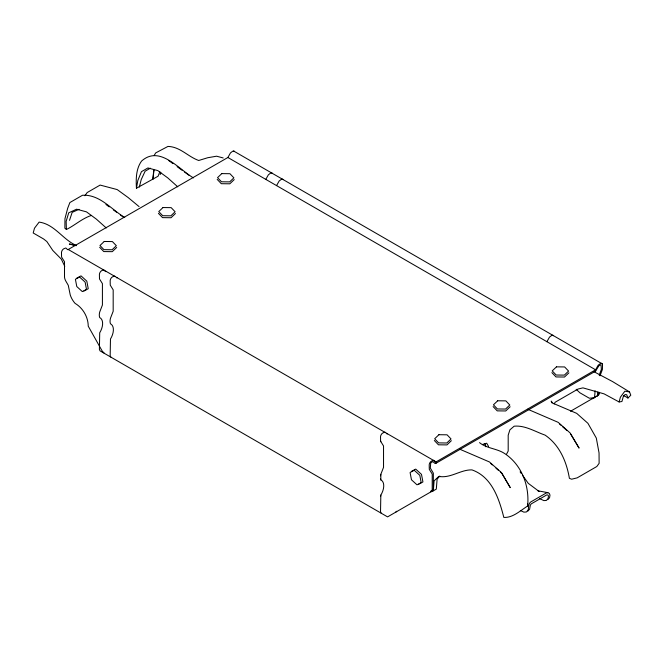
<?xml version="1.0" encoding="UTF-8"?>
<svg xmlns="http://www.w3.org/2000/svg" width="664" height="664" viewBox="0 0 664 664"><rect width="100%" height="100%" fill="white"/><g stroke="black" fill="none" stroke-linecap="round" stroke-linejoin="round"><path stroke-width="1" d="M430.679 491.086L433.293 490.854L434.098 480.885L438.779 476.42C450.723 478.536 460.509 469.556 471.979 469.896C491.949 476.935 499.062 498.755 503.827 517.422C512.915 517.928 520.369 510.566 527.614 506.034C529.656 485.899 521.771 464.825 504.515 453.437C496.855 448.407 486.413 448.466 479.524 442.614M595.11 390.772L594.546 397.761L589.325 398.226L579.904 392.789L576.186 389.287M597.558 396.018L597.882 392.026M153.774 169.976L152.878 179.23L153.998 170.291M159.858 171.669L158.09 176.226L136.444 188.244L137.822 180.525L141.449 171.677L147.906 167.95L157.833 170.607L167.809 177.935L177.761 186.833M381.186 513.189L380.522 511.728L380.829 495.095A12.566 7.254 -60 0 0 380.829 479.898L380.829 474.337L383.535 467.348L383.535 445.951L380.613 441.253L380.522 436.895A3.196 1.843 -60 0 1 382.788 432.986L384.854 432.173L385.701 432.604M380.522 475.822L380.829 474.337M380.522 496.572L380.829 495.095M139.324 187.057L141.225 179.587L145.117 171.212L150.371 168.183M554.166 403.961L555.162 402.235L578.078 389.013L582.959 387.867L604.099 393.868L619.114 401.961L620.4 397.172L624.874 391.187L629.514 391.909L630.8 395.213L627.97 398.026L623.654 395.545M69.513 220.348L72.16 212.355L79.066 209.318M160.173 174.549L160.837 172.623M599.235 375.185L601.376 369.308L601.02 364.818A3.619 2.083 -60 0 0 598.671 366.088L595.591 371.11L436.115 463.19L435.003 463.447L433.036 461.721A3.619 2.083 -60 0 0 430.695 463.157L430.33 468.062L433.343 473.175L433.343 488.289A6.391 3.693 60 0 1 432.023 491.219L387.577 516.882L100.065 350.882L99.401 349.413L99.708 332.788A12.566 7.254 -60 0 0 99.708 317.591A10.109 5.835 -60 0 1 99.708 312.03L102.414 305.042L102.414 283.636L99.492 278.938L99.401 274.589A3.196 1.843 -60 0 1 101.667 270.671L103.733 269.866L105.335 271.377M600.015 375.791L602.422 369.4L602.514 364.943A3.196 1.843 -60 0 0 600.248 363.64L598.181 365.217L595.591 369.806L436.115 461.878L435.136 461.795L433.526 460.276L431.459 461.09A3.196 1.843 -60 0 0 429.201 464.999L429.293 469.357L432.214 474.054L432.214 488.945A6.391 3.693 60 0 1 430.894 491.866M506.516 454.201L508.192 451.005L508.192 435.194L509.894 429.849L514.144 426.197C525 425.126 535.126 431.65 545.111 435.127C559.569 445.046 566.55 461.58 569.397 478.329L571.629 479.209L577.165 477.864L596.811 466.518L599.127 463.331L599.044 452.906L596.313 438.082L587.93 423.317L576.684 413.348L552.597 403.089L551.186 401.089L551.975 402.923M154.239 155.31L155.708 152.903L167.975 146.42C180.226 146.785 187.887 156.662 198.71 160.489L207.724 157.733L216.597 156.198L223.187 157.957M84.917 195.755L87.167 192.56L100.131 185.073L117.196 189.58L128.135 197.532L139.058 206.595M439.776 476.063L437.111 479.142L436.306 489.119L433.293 490.854M527.863 511.131L529.598 509.238L530.37 505.072L531.25 503.868L546.704 494.946L547.883 494.962L548.472 495.958L548.074 498.573L546.339 500.465L543.824 500.598L539.425 498.506M547.841 499.602L549.576 497.701L549.983 495.087L549.319 493.435L547.858 492.663L537.989 490.804L539.193 491.534M116.69 247.456L112.274 251.664L103.758 251.565L99.641 247.257M175.462 213.517L171.055 217.734L162.531 217.634L158.414 213.327M234.234 179.587L229.827 183.803L221.303 183.704L217.186 179.388M451.371 440.689L446.963 444.905L438.439 444.805L434.322 440.489M510.151 406.758L505.736 410.966L497.211 410.867L493.103 406.559M568.923 372.819L564.508 377.036L555.992 376.936L551.875 372.628M67.844 249.706L227.885 157.501L230.474 152.911L232.541 151.334A3.196 1.843 -60 0 1 234.5 151.508M265.799 179.388L268.38 174.806L270.456 173.221A3.196 1.843 -60 0 1 272.406 173.404M276.564 185.605L279.146 181.015L281.212 179.438A3.196 1.843 -60 0 1 283.171 179.612M546.92 341.703L549.501 337.113L551.576 335.536A3.196 1.843 -60 0 1 553.527 335.71M395.669 512.201L396.698 511.263M570.534 411.248L593.74 397.844M594.072 397.653L598.173 395.287A6.391 3.693 60 0 0 599.492 392.366M592.197 398.74L595.724 396.698M76.667 278.174L81.016 275.867L86.81 281.146L88.246 288.732L83.905 291.048M411.356 471.415L415.705 469.099L421.491 474.378L422.935 481.973L418.586 484.28M91.516 215.393C82.211 218.373 74.899 225.328 66.408 229.495L64.873 228.208L64.956 218.713L67.686 208.239L69.886 202.545L82.477 195.266C99.691 194.237 111.237 209.359 124.741 217.526M482.479 444.473L486.72 443.228L488.596 446.507M105.759 271.593L106.315 271.468M116.524 277.809L117.08 277.685M386.88 433.907L387.436 433.775M547.858 492.663L546.306 492.97L530.685 501.992C527.988 503.893 528.942 507.362 528.096 510.11L526.361 512.002L523.846 512.127L520.327 510.458M619.114 401.961L621.944 401.504L623.239 396.715L625.048 394.541L626.683 394.731L627.97 398.026M76.177 245.597L69.322 244.02L76.177 245.68M76.302 245.456C62.939 239.746 54.556 224.158 39.126 222.108L34.486 228.192L33.2 232.981L43.575 238.965L46.845 241.538L52.821 250.494L61.312 259.101L64.773 266.33M527.681 409.223L558.134 422.321L570.052 432.895L579.083 448.1L570.476 433.683M459.928 449.271L489.484 461.978L501.478 472.619L510.242 487.625L501.901 473.407L500.432 472.104M115.337 276.514L114.498 276.075L112.423 276.888A3.196 1.843 -60 0 0 110.166 280.806L110.257 285.155L113.179 289.853L113.179 311.258L110.473 318.247A10.109 5.835 -60 0 0 110.473 323.808A12.566 7.254 -60 0 1 110.473 339.005L110.166 355.63L110.83 357.091M233.67 151.035L602.206 363.814M227.885 157.501L595.591 369.806L595.591 371.11M629.514 391.909L612.598 381.592L593.998 371.724M68.4 249.581L436.115 461.878L436.115 463.19M193.44 177.902C178.641 169.154 159.634 144.935 141.565 161.07C135.937 168.83 135.921 179.039 136.444 188.244M182.044 170.233L177.122 166.664M184.468 171.993L189.323 175.512M113.337 209.857L116.573 212.206M120.616 215.136L123.853 217.485M168.822 160.622L172.972 163.643M105.95 204.487L109.261 206.894M538.413 490.945L528.262 483.334L522.443 475.134M559.495 423.947L560.964 425.242M562.425 426.545L566.815 430.438M490.845 463.605L492.323 464.908M496.008 468.178L498.216 470.137M106.232 227.951L96.371 219.137L86.445 211.849L76.592 209.202L68.732 212.82L66.151 221.328L66.408 229.495M484.405 443.668L485.583 444.764L485.583 446.739M104.439 353.406L102.181 351.024L88.229 326.165A22.958 18.75 60 0 0 75.073 303.373A19.837 16.193 60 0 1 70.26 295.023L68.276 285.329L65.827 281.096A6.391 3.693 60 0 1 64.508 276.639L64.508 261.749L61.578 257.051L61.486 252.702A3.196 1.843 -60 0 1 63.752 248.784L65.819 247.971L67.429 249.49M520.111 471.855L521.281 473.498M380.613 441.253L380.829 441.743M380.522 478.769L380.829 479.898M527.556 503.719L527.614 506.034M598.364 393.013A6.391 3.693 60 0 1 597.044 395.943M104.223 241.48L99.99 245.522L103.933 249.656L112.108 249.747L116.341 245.705L112.39 241.571L104.223 241.48M162.995 207.55L158.762 211.584L162.713 215.717L170.88 215.817L175.113 211.774L171.171 207.641L162.995 207.55M221.768 173.611L217.543 177.653L221.486 181.787L229.661 181.886L233.886 177.844L229.943 173.711L221.768 173.611M438.904 434.712L434.679 438.755L438.622 442.888L446.797 442.988L451.022 438.945L447.079 434.812L438.904 434.712M497.676 400.782L493.452 404.824L497.394 408.958L505.57 409.049L509.794 405.015L505.852 400.873L497.676 400.782M556.457 366.852L552.224 370.885L556.166 375.019L564.342 375.118L568.575 371.076L564.624 366.943L556.457 366.852M79.572 277.046L75.397 279.262L76.783 286.541L82.336 291.604L86.503 289.388L85.125 282.109L79.572 277.046M414.253 470.278L410.086 472.502L411.464 479.781L417.017 484.844L421.192 482.628L419.806 475.341L414.253 470.278"/></g></svg>
